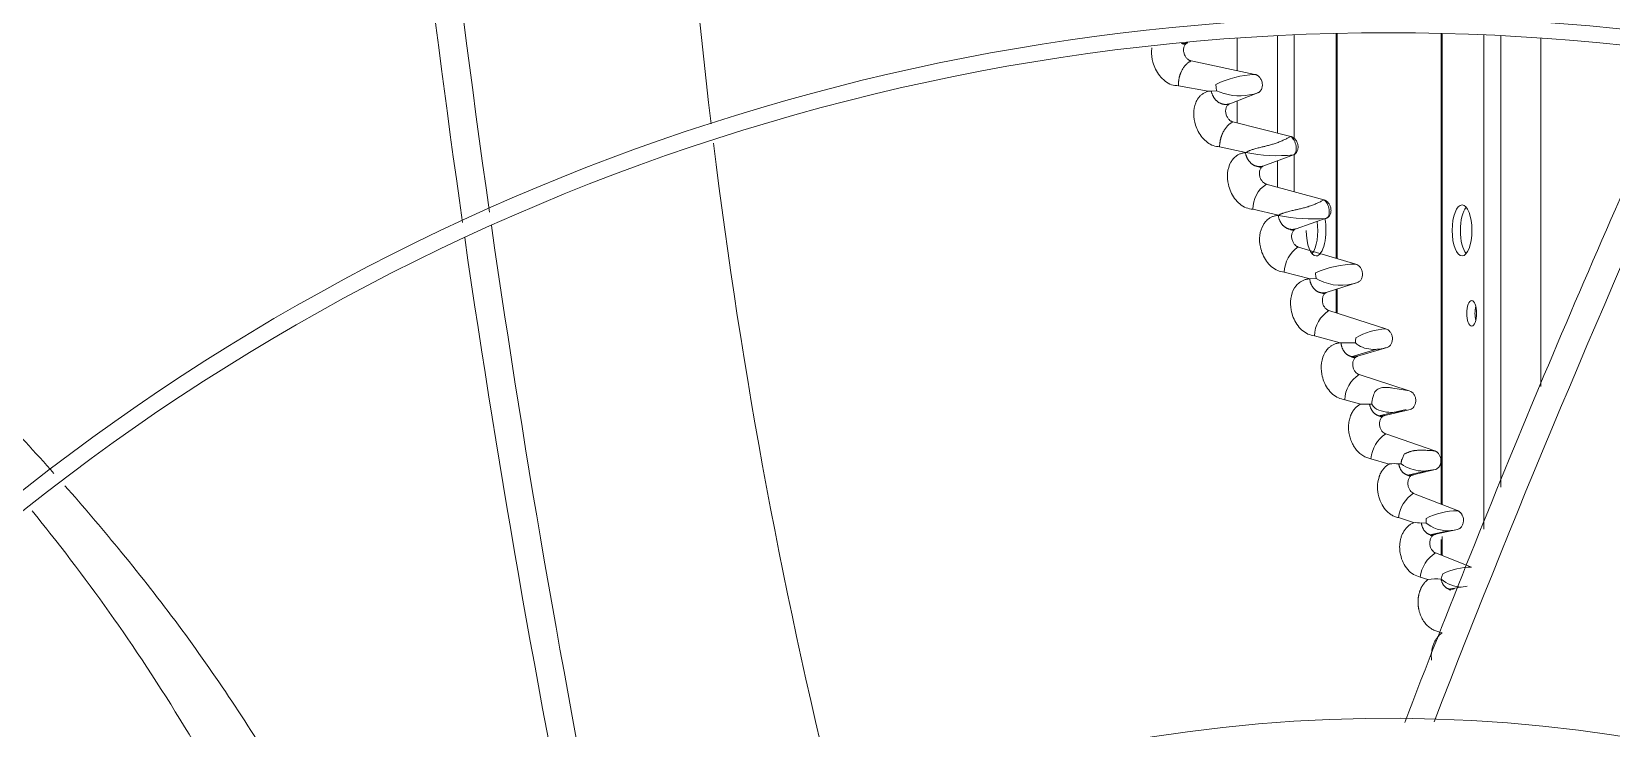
# Model space of a CAD drawing. Header units: millimetres. Extents: x 113490 to 142599, y -20467 to 115.
# Drawn here: x 128701.4 to 128949.1, y -11125.6 to -11016.3 of the extents above; entities that cross this region are included whole.
import ezdxf

# ---------------------------------------------------------------- set-up
doc = ezdxf.new("R2010")
doc.units = ezdxf.units.MM
doc.layers.add('DV3_0', color=7, linetype='Continuous')

msp = doc.modelspace()

# ---------------------------------------------------------------- linework, layer by layer
at = {"layer": 'DV3_0', "color": 7, "linetype": 'Continuous', "lineweight": 15}
for p, q in [((128890.43, -11022.44), (128890.43, -11017.32)), ((128906.09, -11051.89), (128906.09, -11016.59)), ((128922.39, -11016.59), (128922.39, -11090.41)), ((128938.05, -11071.94), (128938.05, -11017.32)), ((128883.19, -11020.9), (128893.19, -11023.02)), ((128881.21, -11024.81), (128885.87, -11025.66)), ((128887.11, -11025.08), (128887.1, -11024.59)), ((128887.18, -11025.58), (128886.37, -11025.66)), ((128887.18, -11025.58), (128887.11, -11025.08)), ((128888.35, -11026.02), (128887.18, -11025.58)), ((128893.67, -11025.89), (128889.26, -11027.62)), ((128890.43, -11030.64), (128890.43, -11027.16)), ((128889.74, -11030.47), (128898.84, -11032.77)), ((128887.67, -11034.38), (128891.8, -11035.28)), ((128891.8, -11035.28), (128891.72, -11035.3)), ((128899.24, -11035.65), (128894.58, -11037.37)), ((128894.99, -11040.22), (128904.03, -11042.71)), ((128892.86, -11044.17), (128896.91, -11045.12)), ((128896.91, -11045.12), (128896.86, -11045.13)), ((128904.37, -11045.59), (128899.66, -11047.22)), ((128900.01, -11050.09), (128909, -11052.76)), ((128897.81, -11054.05), (128901.84, -11055.07)), ((128902.72, -11054.35), (128902.71, -11054.16)), ((128902.75, -11054.64), (128902.72, -11054.35)), ((128902.82, -11055.04), (128902.75, -11054.64)), ((128901.84, -11055.07), (128901.79, -11055.09)), ((128902.82, -11055.04), (128901.84, -11055.07)), ((128903.28, -11055.27), (128902.82, -11055.04)), ((128909.27, -11055.65), (128904.51, -11057.18)), ((128906.09, -11060.47), (128906.09, -11056.68)), ((128904.8, -11060.06), (128913.74, -11062.92)), ((128902.53, -11064.02), (128906.56, -11065.12)), ((128908.95, -11065.09), (128906.69, -11065.13)), ((128908.31, -11067.3), (128912.34, -11066.12)), ((128913.94, -11065.83), (128909.3, -11067.21)), ((128909.54, -11070.1), (128917.41, -11072.63)), ((128907.28, -11074.03), (128909.79, -11074.72)), ((128911.18, -11074.72), (128909.79, -11074.72)), ((128911.53, -11074.72), (128911.17, -11074.72)), ((128912.63, -11076.57), (128916.9, -11075.59)), ((128917.54, -11075.56), (128913.57, -11076.49)), ((128913.71, -11079.4), (128921.39, -11082.05)), ((128911.4, -11083.28), (128914.27, -11084.12)), ((128916.14, -11084.11), (128915.75, -11084.11)), ((128916.52, -11084.34), (128916.14, -11084.11)), ((128916.27, -11083.34), (128916.38, -11083.07)), ((128917.14, -11085.89), (128919.93, -11085.23)), ((128921.47, -11084.98), (128918.03, -11085.81)), ((128921.47, -11084.98), (128919.63, -11085.24)), ((128918.09, -11088.72), (128924.98, -11091.43)), ((128915.71, -11092.53), (128918.09, -11093.31)), ((128920.05, -11093.4), (128919.3, -11093.36)), ((128920.03, -11093.03), (128920.04, -11092.64)), ((128920.05, -11093.4), (128920.03, -11093.03)), ((128920.78, -11093.86), (128920.05, -11093.4)), ((128920.61, -11095.2), (128923.48, -11094.58)), ((128924.97, -11094.36), (128921.51, -11095.13)), ((128922.39, -11095.97), (128922.39, -11098.4)), ((128921.52, -11098.06), (128927.16, -11100.29)), ((128922.4, -11102.19), (128922.52, -11101.75)), ((128922.52, -11101.75), (128922.68, -11101.34)), ((128919.13, -11101.84), (128920.34, -11102.24)), ((128923.58, -11103.73), (128926.46, -11103.28)), ((128921.87, -11110.37), (128922.54, -11110.61))]:
    msp.add_line(p, q, dxfattribs=at)
at = {"layer": 'DV3_0', "color": 7, "linetype": 'Continuous', "lineweight": 20}
for p, q in [((128896.74, -11032.24), (128896.74, -11016.94)), ((128899.36, -11033.06), (128899.36, -11016.81)), ((128905.93, -11051.84), (128905.93, -11016.59)), ((128922.55, -11090.47), (128922.55, -11016.59)), ((128929.12, -11094.34), (128929.12, -11016.81)), ((128931.74, -11087.77), (128931.74, -11016.94)), ((128896.74, -11040.7), (128896.74, -11036.57)), ((128899.36, -11041.42), (128899.36, -11035.57)), ((128905.93, -11060.42), (128905.93, -11056.73)), ((128922.55, -11098.47), (128922.55, -11095.49))]:
    msp.add_line(p, q, dxfattribs=at)
at = {"layer": 'DV3_0', "color": 7, "linetype": 'Continuous', "lineweight": 15}
for centre, radius, start, end in [((128914.24, -11359.99), 551.5, 105.4775, 164.5225), ((128914.24, -11359.99), 456, 45.9967, 135.345), ((128914.24, -11359.99), 453.5, 90, 135.5593), ((128914.24, -11359.99), 453.5, 45.9921, 90), ((130675.31, -10773.15), 1921.39, 184.42691, 188.12284), ((129674.05, -10927.53), 872.25, 179.63163, 186.79939), ((128914.24, -11359.99), 457, 110.247, 135.4011), ((130591.57, -10785.08), 1841.22, 184.70532, 188.15423), ((128914.24, -11359.99), 346, 46.4603, 135.3186), ((128914.24, -11359.99), 343.5, 90, 135.6595), ((128914.24, -11359.99), 343.5, 46.1768, 90), ((128882.26, -11017.29), 1.01, 237.3185, 274.2111), ((130635.83, -11783.04), 1840.9, 155.5057, 159.04474), ((130713.01, -11818.41), 1921.39, 155.45411, 158.83061), ((128894.03, -11038.94), 15.94, 93.0225, 115.8037), ((128886.18, -11031.74), 6.08, 88.2156, 92.9435), ((128890.83, -11018.02), 8.37, 252.8205, 289.8805), ((129674.05, -10927.53), 872.25, 186.99692, 194.17255), ((128896.77, -11010.44), 25.33, 258.6846, 275.5926), ((128894.17, -11036.72), 0.892, 234.0269, 274.1956), ((128897.54, -11044.15), 4.67, 122.9395, 180.3161), ((130675.31, -10773.15), 1921.39, 188.18485, 191.5672), ((128902.19, -11020.86), 24.83, 257.7251, 275.0524), ((128899.24, -11046.62), 0.85, 232.3055, 274.4729), ((130591.57, -10785.08), 1841.22, 188.2287, 191.77728), ((128902.63, -11054.13), 4.82, 122.93, 179.0377), ((128909.15, -11068.3), 15.54, 90.5595, 114.5067), ((128906.72, -11048.53), 7.57, 242.9588, 289.7405), ((128904.08, -11056.64), 0.798, 230.1456, 274.5886), ((128907.44, -11064.19), 4.91, 122.562, 177.9785), ((128914.53, -11065.28), 5.58, 169.9864, 173.5772), ((128914.28, -11073.44), 10.53, 92.977, 119.9222), ((128906.28, -11068.84), 3.73, 83.6363, 85.6103), ((128915.38, -11065.36), 6.43, 173.7436, 177.5751), ((128912.18, -11074.23), 4.9, 122.5708, 177.6361), ((128917.19, -11075.1), 5.67, 164.1449, 176.1971), ((128916.79, -11074.97), 5.25, 155.3579, 164.2643), ((128913.57, -11073.5), 2.38, 211.0548, 246.3315), ((128914.64, -11069.94), 6.08, 250.5416, 281.6366), ((128914.47, -11064.61), 11.37, 277.0844, 285.6697), ((128916.39, -11083.62), 5, 122.4652, 176.1927), ((128915.08, -11089.99), 5.93, 83.4895, 97.7815), ((128922.04, -11085.54), 6.18, 151.3363, 156.4381), ((128919.83, -11078.67), 6.57, 239.7121, 268.2407), ((128920.86, -11093.1), 5.19, 122.293, 173.6198), ((128925.06, -11102.41), 10.97, 90.3743, 117.168), ((128918.45, -11099.24), 5.93, 81.7806, 93.4834), ((128923.47, -11089.15), 5.43, 240.2883, 286.0903), ((128924.28, -11102.44), 5.18, 122.1683, 173.2983), ((128927.26, -11110.75), 10.47, 90.5253, 115.9355), ((128921.52, -11108.08), 5.96, 81.5356, 101.4495), ((128925.88, -11097.9), 5.52, 230.9286, 267.3042), ((128914.24, -11359.99), 236, 46.5586, 135.2674)]:
    msp.add_arc(centre, radius, start, end, dxfattribs=at)
at = {"layer": 'DV3_0', "color": 7, "linetype": 'Continuous', "lineweight": 20}
for centre, radius, start, end in [((128914.24, -11359.99), 461.75, 110.0855, 135.4011), ((128907.75, -11343.28), 420.46, 110.8294, 132.2399)]:
    msp.add_arc(centre, radius, start, end, dxfattribs=at)
at = {"layer": 'DV3_0', "color": 7, "linetype": 'Continuous', "lineweight": 15}
for centre, major_axis in [((128925.68, -11047.49), (0, -4)), ((128927.19, -11060.49), (0, -2))]:
    msp.add_ellipse(centre, major_axis=major_axis, ratio=0.386711, dxfattribs=at)
for centre, major_axis, start_param, end_param in [((128926.97, -11047.49), (0, -4), 3.572097, 5.852681), ((128901.51, -11047.49), (0, -4), 0.430504, 1.935039), ((128902.8, -11047.49), (0, -4), 0, 2.053466), ((128902.8, -11047.49), (0, -4), 4.712389, 6.283185), ((128928.48, -11060.49), (0, -2), 4.129099, 5.295679)]:
    msp.add_ellipse(centre, major_axis=major_axis, ratio=0.386711, start_param=start_param, end_param=end_param, dxfattribs=at)
for points, knots in [([(128756.78, -10936.09), (128755.08, -10936.72), (128750.94, -10938.29), (128742.09, -10941.8), (128732.51, -10945.84), (128721.93, -10950.71), (128712.76, -10955.23), (128701.69, -10961.07), (128688.07, -10968.83), (128672.47, -10978.59), (128657.01, -10989.22), (128643.71, -10999.12), (128632.99, -11007.61), (128624.56, -11014.53), (128619.69, -11018.69), (128617.48, -11020.58)], [0.2372655, 0.2372655, 0.2372655, 0.2372655, 0.2629324, 0.3003611, 0.375216, 0.4179257, 0.4668403, 0.518544, 0.5907456, 0.6811722, 0.7688048, 0.8461038, 0.908484, 0.9586231, 1, 1, 1, 1]), ([(128877.05, -11018.83), (128877.03, -11018.98), (128876.95, -11019.73), (128877.1, -11020.9), (128877.6, -11022.24), (128878.25, -11023.27), (128879.1, -11024.13), (128880.13, -11024.72), (128880.85, -11024.78), (128881.21, -11024.81)], [0.3618158, 0.3618158, 0.3618158, 0.3618158, 0.3973455, 0.5388105, 0.6262607, 0.7173174, 0.8104477, 0.9044658, 1, 1, 1, 1]), ([(128881.69, -11018.15), (128881.73, -11018.16), (128881.81, -11018.17), (128881.92, -11018.17), (128882.05, -11018.17), (128882.17, -11018.16), (128882.3, -11018.15), (128882.42, -11018.12), (128882.54, -11018.09), (128882.62, -11018.07), (128882.66, -11018.05)], [0.7345722, 0.7345722, 0.7345722, 0.7345722, 0.7635849, 0.797214, 0.8309102, 0.8646595, 0.8984503, 0.9322737, 0.9661242, 1, 1, 1, 1]), ([(128882.66, -11018.05), (128882.64, -11018.06), (128882.59, -11018.08), (128882.52, -11018.12), (128882.46, -11018.16), (128882.4, -11018.21), (128882.31, -11018.3), (128882.2, -11018.44), (128882.1, -11018.64), (128882.04, -11018.88), (128882, -11019.23), (128882.06, -11019.7), (128882.25, -11020.12), (128882.44, -11020.4), (128882.58, -11020.56), (128882.73, -11020.69), (128882.88, -11020.78), (128883.04, -11020.86), (128883.14, -11020.89), (128883.19, -11020.9)], [0, 0, 0, 0, 0.024624, 0.049155, 0.073731, 0.098492, 0.123573, 0.188662, 0.254835, 0.324776, 0.395743, 0.542434, 0.68507, 0.744419, 0.803054, 0.853511, 0.90333, 0.951912, 1, 1, 1, 1]), ([(128881.21, -11024.81), (128881.21, -11024.76), (128881.2, -11024.64), (128881.21, -11024.48), (128881.22, -11024.32), (128881.23, -11024.16), (128881.25, -11024.02), (128881.27, -11023.88), (128881.29, -11023.75), (128881.31, -11023.63), (128881.34, -11023.51), (128881.36, -11023.41), (128881.39, -11023.31), (128881.42, -11023.22), (128881.44, -11023.13), (128881.47, -11023.06), (128881.5, -11022.99), (128881.52, -11022.92), (128881.54, -11022.87), (128881.56, -11022.82), (128881.58, -11022.78), (128881.59, -11022.74), (128881.6, -11022.71), (128881.61, -11022.69), (128881.62, -11022.68), (128881.66, -11022.58), (128881.75, -11022.4), (128881.88, -11022.17), (128882.02, -11021.95), (128882.16, -11021.75), (128882.31, -11021.58), (128882.46, -11021.43), (128882.61, -11021.29), (128882.76, -11021.17), (128882.9, -11021.07), (128883.05, -11020.98), (128883.15, -11020.93), (128883.19, -11020.9)], [0, 0, 0, 0, 0.034247, 0.066998, 0.098291, 0.128152, 0.156601, 0.183653, 0.209318, 0.233601, 0.256508, 0.27804, 0.298197, 0.31698, 0.334386, 0.350413, 0.365059, 0.378321, 0.390195, 0.400677, 0.409765, 0.417455, 0.423745, 0.428631, 0.432112, 0.434187, 0.49402, 0.552, 0.608212, 0.662712, 0.715543, 0.766744, 0.816357, 0.864431, 0.911021, 0.956188, 1, 1, 1, 1]), ([(128893.19, -11023.02), (128893.22, -11023.03), (128893.29, -11023.04), (128893.38, -11023.08), (128893.47, -11023.11), (128893.57, -11023.17), (128893.7, -11023.25), (128893.9, -11023.42), (128894.08, -11023.65), (128894.23, -11023.95), (128894.32, -11024.21), (128894.37, -11024.49), (128894.38, -11024.76), (128894.35, -11025.03), (128894.27, -11025.27), (128894.16, -11025.49), (128894.04, -11025.65), (128893.91, -11025.76), (128893.8, -11025.84), (128893.71, -11025.87), (128893.67, -11025.89)], [0, 0, 0, 0, 0.028272, 0.055544, 0.081933, 0.107568, 0.154556, 0.202641, 0.315382, 0.382024, 0.454683, 0.525592, 0.597115, 0.668375, 0.7388, 0.807176, 0.875116, 0.917708, 0.959123, 1, 1, 1, 1]), ([(128885.87, -11025.66), (128885.7, -11025.72), (128885.38, -11025.82), (128884.97, -11026.08), (128884.61, -11026.39), (128884.32, -11026.73), (128884.1, -11027.1), (128883.74, -11027.86), (128883.51, -11029.17), (128883.77, -11030.76), (128884.3, -11032.01), (128884.92, -11032.95), (128885.73, -11033.72), (128886.67, -11034.27), (128887.34, -11034.34), (128887.67, -11034.38)], [0, 0, 0, 0, 0.048864, 0.095129, 0.13896, 0.180413, 0.219499, 0.256141, 0.404018, 0.547159, 0.634107, 0.723737, 0.814827, 0.906766, 1, 1, 1, 1]), ([(128886.37, -11025.66), (128886.38, -11025.71), (128886.4, -11025.8), (128886.44, -11025.94), (128886.48, -11026.07), (128886.53, -11026.2), (128886.59, -11026.33), (128886.65, -11026.45), (128886.72, -11026.57), (128886.79, -11026.69), (128886.87, -11026.8), (128886.95, -11026.9), (128887.03, -11027), (128887.12, -11027.1), (128887.22, -11027.18), (128887.31, -11027.27), (128887.41, -11027.34), (128887.52, -11027.41), (128887.62, -11027.48), (128887.73, -11027.53), (128887.84, -11027.58), (128887.96, -11027.63), (128888.07, -11027.66), (128888.19, -11027.69), (128888.31, -11027.71), (128888.43, -11027.73), (128888.55, -11027.73), (128888.67, -11027.73), (128888.79, -11027.73), (128888.91, -11027.71), (128889.03, -11027.69), (128889.15, -11027.66), (128889.22, -11027.63), (128889.26, -11027.62)], [0, 0, 0, 0, 0.030384, 0.060748, 0.091135, 0.121579, 0.15211, 0.182752, 0.213525, 0.244442, 0.275515, 0.306752, 0.338161, 0.369745, 0.401509, 0.433456, 0.46559, 0.497915, 0.530435, 0.563144, 0.596034, 0.629096, 0.662315, 0.695677, 0.729167, 0.762768, 0.796466, 0.830245, 0.864093, 0.897998, 0.931954, 0.965955, 1, 1, 1, 1]), ([(128889.26, -11027.62), (128889.2, -11027.65), (128889.09, -11027.7), (128888.88, -11027.88), (128888.68, -11028.2), (128888.59, -11028.7), (128888.65, -11029.25), (128888.85, -11029.74), (128889.12, -11030.1), (128889.38, -11030.31), (128889.58, -11030.42), (128889.69, -11030.45), (128889.74, -11030.47)], [0, 0, 0, 0, 0.062102, 0.12489, 0.256734, 0.397285, 0.543216, 0.684976, 0.802585, 0.903031, 0.951697, 1, 1, 1, 1]), ([(128704.91, -11085.59), (128701.95, -11082.28), (128698.94, -11079.01), (128689.29, -11068.77), (128682.49, -11061.88), (128668.03, -11049.58), (128660.36, -11044.17), (128643.77, -11035.95), (128634.85, -11033.12), (128625.1, -11032)], [0.5671555, 0.5671555, 0.5671555, 0.5671555, 0.625, 0.625, 0.75, 0.75, 0.875, 0.875, 1, 1, 1, 1]), ([(128887.67, -11034.38), (128887.67, -11034.32), (128887.67, -11034.21), (128887.68, -11034.04), (128887.7, -11033.87), (128887.72, -11033.72), (128887.74, -11033.57), (128887.76, -11033.43), (128887.79, -11033.29), (128887.82, -11033.17), (128887.85, -11033.05), (128887.88, -11032.94), (128887.91, -11032.84), (128887.94, -11032.74), (128887.97, -11032.66), (128888, -11032.58), (128888.03, -11032.51), (128888.06, -11032.44), (128888.08, -11032.39), (128888.1, -11032.34), (128888.12, -11032.3), (128888.14, -11032.26), (128888.15, -11032.23), (128888.16, -11032.21), (128888.17, -11032.19), (128888.22, -11032.09), (128888.31, -11031.91), (128888.46, -11031.66), (128888.62, -11031.43), (128888.78, -11031.23), (128888.94, -11031.05), (128889.1, -11030.9), (128889.26, -11030.76), (128889.42, -11030.65), (128889.58, -11030.55), (128889.69, -11030.49), (128889.74, -11030.47)], [0, 0, 0, 0, 0.035273, 0.069011, 0.10125, 0.132017, 0.161329, 0.189202, 0.215643, 0.24066, 0.264255, 0.286432, 0.307189, 0.326528, 0.344447, 0.360943, 0.376014, 0.389658, 0.40187, 0.412649, 0.421991, 0.429892, 0.436351, 0.441364, 0.44493, 0.447047, 0.511167, 0.573116, 0.632997, 0.690884, 0.746841, 0.800927, 0.853208, 0.90376, 0.952661, 1, 1, 1, 1]), ([(128891.8, -11035.28), (128891.84, -11035.25), (128891.93, -11035.19), (128892.07, -11035.12), (128892.22, -11035.04), (128892.38, -11034.97), (128892.65, -11034.87), (128893.09, -11034.72), (128893.7, -11034.56), (128894.3, -11034.41), (128894.8, -11034.29), (128895.27, -11034.17), (128895.77, -11034.04), (128896.28, -11033.88), (128896.69, -11033.74), (128897.02, -11033.62), (128897.33, -11033.49), (128897.62, -11033.36), (128897.89, -11033.23), (128898.16, -11033.11), (128898.4, -11032.98), (128898.63, -11032.87), (128898.77, -11032.81), (128898.84, -11032.77)], [0, 0, 0, 0, 0.02239, 0.045542, 0.069487, 0.094252, 0.119858, 0.19121, 0.284759, 0.376509, 0.443355, 0.485065, 0.569332, 0.642591, 0.687514, 0.730371, 0.771441, 0.81104, 0.849517, 0.887246, 0.924627, 0.962072, 1, 1, 1, 1]), ([(128898.84, -11032.77), (128898.87, -11032.78), (128898.92, -11032.79), (128899, -11032.82), (128899.08, -11032.86), (128899.18, -11032.92), (128899.31, -11033), (128899.46, -11033.13), (128899.59, -11033.28), (128899.78, -11033.55), (128899.91, -11033.88), (128899.97, -11034.25), (128899.97, -11034.52), (128899.93, -11034.79), (128899.86, -11035.03), (128899.74, -11035.25), (128899.61, -11035.41), (128899.48, -11035.52), (128899.36, -11035.6), (128899.28, -11035.63), (128899.24, -11035.65)], [0, 0, 0, 0, 0.024123, 0.048338, 0.072771, 0.097546, 0.147172, 0.197151, 0.252995, 0.309556, 0.44801, 0.519109, 0.59083, 0.663237, 0.734728, 0.803122, 0.871248, 0.914926, 0.957627, 1, 1, 1, 1]), ([(128898.84, -11032.77), (128899.01, -11032.87), (128899.19, -11033.08), (128899.49, -11033.61), (128899.61, -11033.94), (128899.71, -11034.59), (128899.7, -11034.91), (128899.56, -11035.41), (128899.42, -11035.58), (128899.24, -11035.65)], [0, 0, 0, 0, 0.25, 0.25, 0.5, 0.5, 0.75, 0.75, 1, 1, 1, 1]), ([(128891.72, -11035.3), (128891.54, -11035.32), (128891.21, -11035.36), (128890.75, -11035.53), (128890.37, -11035.74), (128890.05, -11035.99), (128889.79, -11036.26), (128889.59, -11036.52), (128889.18, -11037.18), (128888.8, -11038.44), (128888.93, -11040.1), (128889.38, -11041.45), (128889.99, -11042.51), (128890.81, -11043.38), (128891.8, -11044.01), (128892.51, -11044.12), (128892.86, -11044.17)], [0, 0, 0, 0, 0.047122, 0.090496, 0.130241, 0.166434, 0.199058, 0.22806, 0.253363, 0.40011, 0.539149, 0.628436, 0.720179, 0.813041, 0.906165, 1, 1, 1, 1]), ([(128891.72, -11035.3), (128891.73, -11035.35), (128891.75, -11035.45), (128891.78, -11035.59), (128891.82, -11035.73), (128891.87, -11035.87), (128891.92, -11036), (128891.98, -11036.13), (128892.04, -11036.25), (128892.11, -11036.37), (128892.18, -11036.49), (128892.26, -11036.6), (128892.35, -11036.7), (128892.44, -11036.8), (128892.53, -11036.9), (128892.62, -11036.98), (128892.72, -11037.06), (128892.83, -11037.14), (128892.93, -11037.2), (128893.04, -11037.26), (128893.15, -11037.32), (128893.27, -11037.36), (128893.38, -11037.4), (128893.5, -11037.43), (128893.62, -11037.46), (128893.74, -11037.47), (128893.86, -11037.48), (128893.98, -11037.48), (128894.1, -11037.47), (128894.22, -11037.46), (128894.34, -11037.44), (128894.46, -11037.41), (128894.54, -11037.38), (128894.58, -11037.37)], [0, 0, 0, 0, 0.030635, 0.061224, 0.091813, 0.122439, 0.153133, 0.183919, 0.214818, 0.245844, 0.27701, 0.308323, 0.339791, 0.371419, 0.40321, 0.435168, 0.467299, 0.499607, 0.532097, 0.564763, 0.597599, 0.630594, 0.663734, 0.697006, 0.730393, 0.763879, 0.797449, 0.831089, 0.864786, 0.898531, 0.932316, 0.966139, 1, 1, 1, 1]), ([(128894.58, -11037.37), (128894.52, -11037.39), (128894.4, -11037.45), (128894.19, -11037.62), (128893.98, -11037.94), (128893.88, -11038.44), (128893.93, -11038.98), (128894.12, -11039.47), (128894.39, -11039.85), (128894.64, -11040.06), (128894.84, -11040.17), (128894.94, -11040.21), (128894.99, -11040.22)], [0, 0, 0, 0, 0.06232, 0.125349, 0.257498, 0.397954, 0.54335, 0.684485, 0.801986, 0.902662, 0.951486, 1, 1, 1, 1]), ([(128896.91, -11045.12), (128896.95, -11045.09), (128897.04, -11045.04), (128897.19, -11044.96), (128897.34, -11044.89), (128897.51, -11044.82), (128897.78, -11044.72), (128898.23, -11044.58), (128898.85, -11044.43), (128899.47, -11044.28), (128899.97, -11044.17), (128900.45, -11044.06), (128900.96, -11043.94), (128901.47, -11043.79), (128901.89, -11043.65), (128902.21, -11043.53), (128902.52, -11043.41), (128902.82, -11043.29), (128903.09, -11043.16), (128903.35, -11043.04), (128903.6, -11042.92), (128903.83, -11042.81), (128903.96, -11042.74), (128904.03, -11042.71)], [0, 0, 0, 0, 0.022591, 0.045965, 0.070153, 0.095183, 0.121079, 0.193087, 0.287972, 0.379275, 0.446421, 0.489214, 0.573272, 0.646377, 0.691029, 0.733567, 0.774271, 0.81346, 0.851488, 0.88874, 0.925625, 0.962567, 1, 1, 1, 1]), ([(128904.03, -11042.71), (128904.06, -11042.72), (128904.11, -11042.73), (128904.19, -11042.76), (128904.27, -11042.8), (128904.38, -11042.86), (128904.5, -11042.95), (128904.65, -11043.08), (128904.78, -11043.24), (128904.96, -11043.51), (128905.08, -11043.84), (128905.14, -11044.2), (128905.13, -11044.48), (128905.09, -11044.74), (128905.01, -11044.99), (128904.89, -11045.2), (128904.75, -11045.36), (128904.62, -11045.47), (128904.5, -11045.54), (128904.42, -11045.57), (128904.37, -11045.59)], [0, 0, 0, 0, 0.024221, 0.048526, 0.073043, 0.097896, 0.147641, 0.197716, 0.253529, 0.310059, 0.447944, 0.518776, 0.590268, 0.662595, 0.734061, 0.802568, 0.870843, 0.914661, 0.957497, 1, 1, 1, 1]), ([(128904.03, -11042.71), (128904.21, -11042.81), (128904.39, -11043.02), (128904.68, -11043.56), (128904.79, -11043.9), (128904.89, -11044.55), (128904.87, -11044.86), (128904.71, -11045.36), (128904.56, -11045.53), (128904.37, -11045.59)], [0, 0, 0, 0, 0.25, 0.25, 0.5, 0.5, 0.75, 0.75, 1, 1, 1, 1]), ([(128896.86, -11045.13), (128896.68, -11045.15), (128896.33, -11045.19), (128895.87, -11045.35), (128895.47, -11045.57), (128895.15, -11045.82), (128894.89, -11046.08), (128894.69, -11046.34), (128894.27, -11046.98), (128893.87, -11048.22), (128893.96, -11049.88), (128894.39, -11051.25), (128894.98, -11052.33), (128895.79, -11053.22), (128896.76, -11053.87), (128897.46, -11053.99), (128897.81, -11054.05)], [0, 0, 0, 0, 0.048442, 0.092755, 0.133055, 0.169407, 0.201787, 0.230133, 0.254365, 0.400813, 0.538758, 0.629112, 0.721369, 0.814231, 0.906977, 1, 1, 1, 1]), ([(128896.86, -11045.13), (128896.87, -11045.18), (128896.89, -11045.28), (128896.92, -11045.42), (128896.95, -11045.56), (128897, -11045.7), (128897.05, -11045.83), (128897.11, -11045.96), (128897.17, -11046.09), (128897.23, -11046.21), (128897.31, -11046.33), (128897.38, -11046.44), (128897.46, -11046.54), (128897.55, -11046.64), (128897.64, -11046.74), (128897.73, -11046.83), (128897.83, -11046.91), (128897.93, -11046.98), (128898.04, -11047.05), (128898.14, -11047.11), (128898.25, -11047.16), (128898.37, -11047.21), (128898.48, -11047.25), (128898.6, -11047.28), (128898.71, -11047.31), (128898.83, -11047.32), (128898.95, -11047.33), (128899.07, -11047.33), (128899.19, -11047.33), (128899.31, -11047.31), (128899.42, -11047.29), (128899.54, -11047.26), (128899.62, -11047.23), (128899.66, -11047.22)], [0, 0, 0, 0, 0.030734, 0.061421, 0.092104, 0.12282, 0.1536, 0.184466, 0.215439, 0.246533, 0.277759, 0.309125, 0.340636, 0.372297, 0.404113, 0.436086, 0.468222, 0.500526, 0.533002, 0.565646, 0.598452, 0.631408, 0.664503, 0.697721, 0.731048, 0.764467, 0.797965, 0.831527, 0.865142, 0.898801, 0.932497, 0.96623, 1, 1, 1, 1]), ([(128899.66, -11047.22), (128899.6, -11047.25), (128899.48, -11047.3), (128899.26, -11047.47), (128899.05, -11047.78), (128898.94, -11048.28), (128898.97, -11048.82), (128899.15, -11049.32), (128899.41, -11049.7), (128899.66, -11049.91), (128899.86, -11050.03), (128899.96, -11050.07), (128900.01, -11050.09)], [0, 0, 0, 0, 0.062549, 0.125812, 0.258284, 0.398682, 0.543566, 0.684075, 0.801456, 0.902317, 0.951347, 1, 1, 1, 1]), ([(128909, -11052.76), (128909.12, -11052.8), (128909.34, -11052.89), (128909.64, -11053.15), (128909.89, -11053.53), (128910.06, -11054.02), (128910.08, -11054.57), (128909.94, -11055.08), (128909.7, -11055.4), (128909.47, -11055.58), (128909.34, -11055.63), (128909.27, -11055.65)], [0, 0, 0, 0, 0.104422, 0.203054, 0.315004, 0.452188, 0.594733, 0.73555, 0.873812, 0.937759, 1, 1, 1, 1]), ([(128901.79, -11055.09), (128901.6, -11055.1), (128901.24, -11055.14), (128900.76, -11055.3), (128900.36, -11055.52), (128900.03, -11055.77), (128899.78, -11056.02), (128899.58, -11056.27), (128899.15, -11056.89), (128898.73, -11058.11), (128898.79, -11059.76), (128899.18, -11061.14), (128899.76, -11062.24), (128900.54, -11063.15), (128901.5, -11063.81), (128902.19, -11063.95), (128902.53, -11064.02)], [0, 0, 0, 0, 0.050205, 0.095756, 0.136766, 0.173286, 0.205281, 0.232678, 0.25539, 0.401679, 0.538547, 0.629872, 0.722586, 0.815422, 0.907786, 1, 1, 1, 1]), ([(128901.79, -11055.09), (128901.79, -11055.13), (128901.81, -11055.23), (128901.84, -11055.37), (128901.87, -11055.51), (128901.91, -11055.65), (128901.96, -11055.78), (128902.02, -11055.91), (128902.07, -11056.04), (128902.14, -11056.16), (128902.21, -11056.28), (128902.28, -11056.39), (128902.36, -11056.5), (128902.44, -11056.6), (128902.53, -11056.69), (128902.62, -11056.78), (128902.72, -11056.86), (128902.82, -11056.94), (128902.92, -11057.01), (128903.02, -11057.07), (128903.13, -11057.12), (128903.24, -11057.17), (128903.35, -11057.21), (128903.46, -11057.24), (128903.58, -11057.27), (128903.69, -11057.28), (128903.81, -11057.29), (128903.93, -11057.3), (128904.04, -11057.29), (128904.16, -11057.28), (128904.28, -11057.25), (128904.39, -11057.22), (128904.47, -11057.2), (128904.51, -11057.18)], [0, 0, 0, 0, 0.030851, 0.061651, 0.092443, 0.123263, 0.154141, 0.185099, 0.216157, 0.247329, 0.278623, 0.310048, 0.341609, 0.37331, 0.405155, 0.437146, 0.46929, 0.50159, 0.534052, 0.566673, 0.599445, 0.632359, 0.665402, 0.69856, 0.731818, 0.765162, 0.798576, 0.832048, 0.865567, 0.899125, 0.932715, 0.966339, 1, 1, 1, 1]), ([(128904.51, -11057.18), (128904.45, -11057.21), (128904.33, -11057.26), (128904.11, -11057.43), (128903.89, -11057.74), (128903.76, -11058.23), (128903.78, -11058.77), (128903.95, -11059.27), (128904.2, -11059.66), (128904.44, -11059.88), (128904.64, -11060), (128904.74, -11060.04), (128904.8, -11060.06)], [0, 0, 0, 0, 0.062812, 0.126364, 0.259394, 0.400016, 0.544658, 0.684677, 0.801948, 0.903051, 0.951597, 1, 1, 1, 1]), ([(128913.94, -11065.83), (128914.2, -11065.75), (128914.44, -11065.55), (128914.74, -11064.99), (128914.8, -11064.63), (128914.73, -11064.1), (128914.68, -11063.92), (128914.55, -11063.62), (128914.47, -11063.49), (128914.2, -11063.16), (128914, -11063.01), (128913.74, -11062.92)], [0, 0, 0, 0, 0.25, 0.25, 0.5, 0.5, 0.625, 0.625, 0.75, 0.75, 1, 1, 1, 1]), ([(128906.56, -11065.12), (128906.38, -11065.14), (128906.04, -11065.18), (128905.57, -11065.36), (128905.18, -11065.57), (128904.85, -11065.83), (128904.59, -11066.09), (128904.39, -11066.34), (128903.97, -11066.98), (128903.55, -11068.2), (128903.6, -11069.84), (128903.99, -11071.21), (128904.56, -11072.29), (128905.34, -11073.18), (128906.27, -11073.82), (128906.94, -11073.96), (128907.28, -11074.03)], [0, 0, 0, 0, 0.049141, 0.094092, 0.13496, 0.171784, 0.204539, 0.23317, 0.257605, 0.403931, 0.540449, 0.632484, 0.72525, 0.817543, 0.909024, 1, 1, 1, 1]), ([(128906.69, -11065.13), (128906.7, -11065.18), (128906.71, -11065.28), (128906.74, -11065.42), (128906.77, -11065.55), (128906.81, -11065.69), (128906.85, -11065.82), (128906.9, -11065.95), (128906.96, -11066.07), (128907.02, -11066.19), (128907.08, -11066.31), (128907.16, -11066.42), (128907.23, -11066.52), (128907.31, -11066.62), (128907.39, -11066.72), (128907.48, -11066.8), (128907.57, -11066.89), (128907.67, -11066.96), (128907.77, -11067.03), (128907.87, -11067.09), (128907.97, -11067.14), (128908.07, -11067.19), (128908.18, -11067.23), (128908.29, -11067.26), (128908.4, -11067.29), (128908.51, -11067.3), (128908.63, -11067.31), (128908.74, -11067.32), (128908.85, -11067.31), (128908.97, -11067.3), (128909.08, -11067.28), (128909.19, -11067.25), (128909.27, -11067.22), (128909.3, -11067.21)], [0, 0, 0, 0, 0.030903, 0.061757, 0.092606, 0.123482, 0.154416, 0.185429, 0.216539, 0.247758, 0.279095, 0.310558, 0.342151, 0.373878, 0.405741, 0.437743, 0.46989, 0.502187, 0.534638, 0.56724, 0.599989, 0.632874, 0.665883, 0.699003, 0.732219, 0.765517, 0.798883, 0.832304, 0.86577, 0.899275, 0.932814, 0.966387, 1, 1, 1, 1]), ([(128908.95, -11065.09), (128909.28, -11065.42), (128909.67, -11065.66), (128910.5, -11065.98), (128910.93, -11066.07), (128912.24, -11066.2), (128913.13, -11066.09), (128913.94, -11065.83)], [0, 0, 0, 0, 0.25, 0.25, 0.5, 0.5, 1, 1, 1, 1]), ([(128909.3, -11067.21), (128909.24, -11067.23), (128909.12, -11067.28), (128908.89, -11067.44), (128908.66, -11067.75), (128908.52, -11068.24), (128908.53, -11068.79), (128908.69, -11069.3), (128908.94, -11069.69), (128909.18, -11069.92), (128909.38, -11070.04), (128909.49, -11070.08), (128909.54, -11070.1)], [0, 0, 0, 0, 0.062383, 0.125326, 0.258613, 0.399122, 0.543125, 0.682116, 0.798667, 0.899797, 0.950261, 1, 1, 1, 1]), ([(128917.41, -11072.63), (128917.02, -11072.6), (128916.6, -11072.53), (128915.74, -11072.37), (128915.28, -11072.28), (128914.58, -11072.16), (128914.34, -11072.13), (128913.87, -11072.1), (128913.63, -11072.09), (128913.14, -11072.14), (128912.9, -11072.19), (128912.44, -11072.4), (128912.22, -11072.55), (128912.02, -11072.78)], [0, 0, 0, 0, 0.25, 0.25, 0.5, 0.5, 0.625, 0.625, 0.75, 0.75, 0.875, 0.875, 1, 1, 1, 1]), ([(128917.54, -11075.56), (128917.75, -11075.51), (128917.97, -11075.37), (128918.3, -11074.93), (128918.41, -11074.61), (128918.43, -11074.08), (128918.4, -11073.89), (128918.31, -11073.53), (128918.23, -11073.37), (128917.96, -11072.94), (128917.73, -11072.75), (128917.41, -11072.63)], [0, 0, 0, 0, 0.25, 0.25, 0.5, 0.5, 0.625, 0.625, 0.75, 0.75, 1, 1, 1, 1]), ([(128909.79, -11074.72), (128909.74, -11074.75), (128909.64, -11074.8), (128909.49, -11074.89), (128909.35, -11074.99), (128909.22, -11075.09), (128909.09, -11075.2), (128908.98, -11075.31), (128908.87, -11075.43), (128908.76, -11075.56), (128908.67, -11075.68), (128908.58, -11075.81), (128908.49, -11075.95), (128908.42, -11076.08), (128908.34, -11076.22), (128908.28, -11076.36), (128908.22, -11076.49), (128908.17, -11076.63), (128908.05, -11076.98), (128907.91, -11077.56), (128907.86, -11078.38), (128907.92, -11079.2), (128908.07, -11079.87), (128908.24, -11080.38), (128908.4, -11080.75), (128908.58, -11081.11), (128908.78, -11081.45), (128909.01, -11081.78), (128909.25, -11082.08), (128909.52, -11082.35), (128909.81, -11082.59), (128910.11, -11082.81), (128910.42, -11082.98), (128910.74, -11083.12), (128911.07, -11083.23), (128911.29, -11083.26), (128911.4, -11083.28)], [0, 0, 0, 0, 0.017715, 0.035156, 0.052326, 0.069229, 0.085873, 0.102262, 0.118404, 0.134304, 0.149969, 0.165394, 0.18057, 0.19549, 0.21015, 0.224545, 0.238672, 0.252532, 0.266123, 0.340487, 0.413318, 0.484312, 0.552986, 0.587561, 0.622228, 0.656954, 0.691675, 0.726322, 0.760835, 0.79523, 0.829551, 0.863797, 0.897929, 0.931953, 0.965962, 1, 1, 1, 1]), ([(128911.17, -11074.72), (128911.18, -11074.76), (128911.2, -11074.85), (128911.23, -11074.98), (128911.27, -11075.11), (128911.31, -11075.24), (128911.36, -11075.36), (128911.41, -11075.47), (128911.47, -11075.59), (128911.54, -11075.7), (128911.6, -11075.8), (128911.68, -11075.9), (128911.75, -11075.99), (128911.83, -11076.08), (128911.92, -11076.16), (128912.01, -11076.23), (128912.1, -11076.3), (128912.19, -11076.36), (128912.29, -11076.42), (128912.39, -11076.46), (128912.49, -11076.5), (128912.6, -11076.54), (128912.7, -11076.56), (128912.81, -11076.58), (128912.92, -11076.59), (128913.03, -11076.59), (128913.14, -11076.59), (128913.25, -11076.58), (128913.36, -11076.55), (128913.47, -11076.53), (128913.54, -11076.5), (128913.57, -11076.49)], [0, 0, 0, 0, 0.032614, 0.065252, 0.097952, 0.130745, 0.163655, 0.1967, 0.229895, 0.263248, 0.296767, 0.330454, 0.364311, 0.398342, 0.432546, 0.466926, 0.501487, 0.536231, 0.571155, 0.606253, 0.641513, 0.676921, 0.712464, 0.748124, 0.783887, 0.819738, 0.855665, 0.891658, 0.927712, 0.963824, 1, 1, 1, 1]), ([(128913.57, -11076.49), (128913.51, -11076.51), (128913.39, -11076.54), (128913.16, -11076.69), (128912.91, -11076.98), (128912.74, -11077.47), (128912.72, -11078.02), (128912.86, -11078.55), (128913.1, -11078.96), (128913.38, -11079.25), (128913.6, -11079.35), (128913.71, -11079.4)], [0, 0, 0, 0, 0.05997, 0.119652, 0.253572, 0.393841, 0.538208, 0.67793, 0.796111, 0.898999, 1, 1, 1, 1]), ([(128916.62, -11082.57), (128916.67, -11082.54), (128916.78, -11082.48), (128916.95, -11082.4), (128917.12, -11082.32), (128917.29, -11082.25), (128917.47, -11082.19), (128917.64, -11082.14), (128917.82, -11082.09), (128918.01, -11082.05), (128918.19, -11082.02), (128918.38, -11082), (128918.69, -11081.96), (128919.23, -11081.95), (128919.85, -11081.96), (128920.39, -11081.99), (128920.77, -11082.01), (128921.09, -11082.03), (128921.3, -11082.05), (128921.39, -11082.05)], [0, 0, 0, 0, 0.038089, 0.076072, 0.113983, 0.151854, 0.189717, 0.227605, 0.265552, 0.30359, 0.341755, 0.380079, 0.4186, 0.536848, 0.713623, 0.799402, 0.875674, 0.942505, 1, 1, 1, 1]), ([(128914.28, -11084.12), (128914.22, -11084.15), (128914.12, -11084.21), (128913.97, -11084.31), (128913.83, -11084.41), (128913.7, -11084.52), (128913.58, -11084.64), (128913.46, -11084.76), (128913.35, -11084.89), (128913.25, -11085.02), (128913.15, -11085.16), (128913.06, -11085.29), (128912.98, -11085.43), (128912.9, -11085.58), (128912.83, -11085.72), (128912.77, -11085.87), (128912.71, -11086.01), (128912.51, -11086.59), (128912.34, -11087.68), (128912.55, -11089.2), (128913.08, -11090.52), (128913.67, -11091.31), (128914.12, -11091.73), (128914.35, -11091.92), (128914.59, -11092.09), (128914.85, -11092.24), (128915.13, -11092.36), (128915.41, -11092.46), (128915.61, -11092.51), (128915.71, -11092.53)], [0, 0, 0, 0, 0.018817, 0.037348, 0.055597, 0.073569, 0.09127, 0.108708, 0.125889, 0.142819, 0.159493, 0.175902, 0.192041, 0.207905, 0.223492, 0.2388, 0.25383, 0.268582, 0.415011, 0.552776, 0.67402, 0.79141, 0.819351, 0.847915, 0.877094, 0.906873, 0.937274, 0.968319, 1, 1, 1, 1]), ([(128915.75, -11084.11), (128915.76, -11084.15), (128915.78, -11084.25), (128915.81, -11084.39), (128915.85, -11084.52), (128915.9, -11084.66), (128915.96, -11084.78), (128916.02, -11084.91), (128916.08, -11085.02), (128916.15, -11085.13), (128916.23, -11085.24), (128916.31, -11085.34), (128916.4, -11085.43), (128916.49, -11085.52), (128916.59, -11085.59), (128916.69, -11085.66), (128916.79, -11085.73), (128916.89, -11085.78), (128917, -11085.82), (128917.11, -11085.86), (128917.22, -11085.88), (128917.34, -11085.9), (128917.45, -11085.91), (128917.57, -11085.91), (128917.69, -11085.9), (128917.8, -11085.88), (128917.92, -11085.85), (128918, -11085.82), (128918.03, -11085.81)], [0, 0, 0, 0, 0.036312, 0.072675, 0.109138, 0.145736, 0.182499, 0.219445, 0.256589, 0.293938, 0.331498, 0.369271, 0.407259, 0.445463, 0.483887, 0.522537, 0.561414, 0.600511, 0.639815, 0.67931, 0.718976, 0.758793, 0.798742, 0.838804, 0.878966, 0.919219, 0.959562, 1, 1, 1, 1]), ([(128916.14, -11084.11), (128916.14, -11084.1), (128916.13, -11084.07), (128916.13, -11084.01), (128916.13, -11083.95), (128916.14, -11083.87), (128916.15, -11083.79), (128916.17, -11083.69), (128916.19, -11083.58), (128916.23, -11083.47), (128916.25, -11083.38), (128916.27, -11083.34)], [0, 0, 0, 0, 0.056086, 0.124592, 0.206444, 0.302202, 0.412239, 0.536828, 0.67619, 0.830519, 1, 1, 1, 1]), ([(128921.39, -11082.05), (128921.42, -11082.06), (128921.47, -11082.08), (128921.55, -11082.12), (128921.63, -11082.16), (128921.73, -11082.23), (128921.86, -11082.33), (128922.04, -11082.53), (128922.24, -11082.88), (128922.36, -11083.3), (128922.37, -11083.66), (128922.34, -11083.94), (128922.28, -11084.2), (128922.17, -11084.43), (128922.02, -11084.64), (128921.87, -11084.78), (128921.73, -11084.88), (128921.6, -11084.94), (128921.51, -11084.97), (128921.47, -11084.98)], [0, 0, 0, 0, 0.025576, 0.050828, 0.075886, 0.100887, 0.151436, 0.201506, 0.315258, 0.449485, 0.520353, 0.591225, 0.66263, 0.73384, 0.803002, 0.871846, 0.915591, 0.958096, 1, 1, 1, 1]), ([(128918.03, -11085.81), (128917.97, -11085.83), (128917.84, -11085.87), (128917.6, -11086.03), (128917.36, -11086.32), (128917.19, -11086.8), (128917.17, -11087.35), (128917.29, -11087.86), (128917.52, -11088.27), (128917.79, -11088.56), (128917.99, -11088.67), (128918.09, -11088.72)], [0, 0, 0, 0, 0.063606, 0.127788, 0.262263, 0.402306, 0.545436, 0.683079, 0.800209, 0.900766, 1, 1, 1, 1]), ([(128765.04, -11177.65), (128764.06, -11175.85), (128763.08, -11174.04), (128757.31, -11163.33), (128752.56, -11154.48), (128742.76, -11137.14), (128737.71, -11128.66), (128726.88, -11112.45), (128721.08, -11104.74), (128712.25, -11094.01), (128709.46, -11090.74), (128706.62, -11087.53)], [0.0997666, 0.0997666, 0.0997666, 0.0997666, 0.125, 0.125, 0.25, 0.25, 0.375, 0.375, 0.5, 0.5, 0.5559137, 0.5559137, 0.5559137, 0.5559137]), ([(128701.47, -11091.47), (128702.72, -11093), (128708.21, -11099.86), (128717.73, -11112.87), (128729.02, -11131.03), (128739.3, -11150.1), (128748.45, -11168), (128754.52, -11179.76), (128757.3, -11184.93)], [0.2450626, 0.2450626, 0.2450626, 0.2450626, 0.2785483, 0.3937658, 0.5184271, 0.640965, 0.7604313, 0.861417, 0.861417, 0.861417, 0.861417]), ([(128924.98, -11091.43), (128925.02, -11091.45), (128925.08, -11091.48), (128925.18, -11091.53), (128925.27, -11091.59), (128925.35, -11091.66), (128925.43, -11091.74), (128925.51, -11091.82), (128925.59, -11091.93), (128925.67, -11092.06), (128925.77, -11092.26), (128925.86, -11092.52), (128925.91, -11092.83), (128925.9, -11093.12), (128925.86, -11093.39), (128925.78, -11093.64), (128925.66, -11093.87), (128925.51, -11094.06), (128925.34, -11094.21), (128925.16, -11094.31), (128925.03, -11094.35), (128924.97, -11094.36)], [0, 0, 0, 0, 0.031417, 0.062006, 0.091951, 0.121453, 0.150719, 0.179962, 0.209396, 0.255243, 0.300893, 0.380652, 0.461696, 0.532094, 0.603004, 0.673792, 0.744016, 0.813253, 0.88202, 0.941727, 1, 1, 1, 1]), ([(128918.09, -11093.31), (128917.92, -11093.39), (128917.59, -11093.55), (128917.15, -11093.9), (128916.78, -11094.3), (128916.48, -11094.76), (128916.24, -11095.25), (128916.06, -11095.77), (128915.95, -11096.29), (128915.9, -11096.82), (128915.89, -11097.34), (128915.94, -11097.84), (128916.07, -11098.6), (128916.41, -11099.61), (128917.12, -11100.71), (128918.06, -11101.52), (128918.77, -11101.73), (128919.13, -11101.84)], [0, 0, 0, 0, 0.057149, 0.112708, 0.166865, 0.21973, 0.271209, 0.321317, 0.369954, 0.416919, 0.462187, 0.505684, 0.547208, 0.663083, 0.777602, 0.889838, 1, 1, 1, 1]), ([(128919.3, -11093.36), (128919.31, -11093.41), (128919.32, -11093.51), (128919.35, -11093.65), (128919.39, -11093.79), (128919.43, -11093.93), (128919.48, -11094.06), (128919.54, -11094.18), (128919.6, -11094.3), (128919.67, -11094.42), (128919.74, -11094.53), (128919.82, -11094.63), (128919.9, -11094.72), (128919.99, -11094.81), (128920.08, -11094.89), (128920.18, -11094.97), (128920.28, -11095.03), (128920.38, -11095.09), (128920.49, -11095.13), (128920.59, -11095.17), (128920.71, -11095.2), (128920.82, -11095.22), (128920.93, -11095.23), (128921.05, -11095.23), (128921.16, -11095.22), (128921.28, -11095.2), (128921.39, -11095.17), (128921.47, -11095.14), (128921.51, -11095.13)], [0, 0, 0, 0, 0.036459, 0.072947, 0.109516, 0.146205, 0.183044, 0.220053, 0.257249, 0.294638, 0.332226, 0.370016, 0.408009, 0.446207, 0.484616, 0.523242, 0.562089, 0.60115, 0.640412, 0.67986, 0.719474, 0.759232, 0.799116, 0.839109, 0.879197, 0.919372, 0.959637, 1, 1, 1, 1]), ([(128921.51, -11095.13), (128921.44, -11095.15), (128921.31, -11095.19), (128921.07, -11095.34), (128920.81, -11095.63), (128920.63, -11096.11), (128920.6, -11096.66), (128920.71, -11097.18), (128920.93, -11097.59), (128921.2, -11097.9), (128921.41, -11098), (128921.52, -11098.06)], [0, 0, 0, 0, 0.063282, 0.127415, 0.261665, 0.401231, 0.543573, 0.679986, 0.796697, 0.899021, 1, 1, 1, 1]), ([(128920.34, -11102.24), (128920.29, -11102.28), (128920.19, -11102.35), (128920.05, -11102.48), (128919.92, -11102.61), (128919.8, -11102.74), (128919.68, -11102.88), (128919.57, -11103.03), (128919.47, -11103.19), (128919.38, -11103.34), (128919.29, -11103.5), (128919.21, -11103.67), (128919.14, -11103.84), (128919.07, -11104.01), (128919.01, -11104.18), (128918.96, -11104.36), (128918.91, -11104.53), (128918.88, -11104.71), (128918.84, -11104.89), (128918.82, -11105.07), (128918.8, -11105.24), (128918.79, -11105.42), (128918.78, -11105.6), (128918.78, -11105.77), (128918.78, -11105.94), (128918.79, -11106.12), (128918.8, -11106.28), (128918.82, -11106.45), (128918.84, -11106.61), (128918.87, -11106.77), (128918.9, -11106.93), (128918.94, -11107.08), (128919, -11107.32), (128919.1, -11107.64), (128919.26, -11108.03), (128919.44, -11108.4), (128919.65, -11108.74), (128919.88, -11109.06), (128920.12, -11109.35), (128920.39, -11109.6), (128920.67, -11109.83), (128920.96, -11110.01), (128921.26, -11110.17), (128921.56, -11110.29), (128921.77, -11110.34), (128921.87, -11110.37)], [0, 0, 0, 0, 0.020309, 0.040447, 0.060423, 0.080248, 0.09992, 0.119433, 0.138781, 0.157961, 0.176973, 0.195818, 0.214498, 0.233017, 0.251374, 0.26956, 0.287567, 0.305393, 0.323035, 0.340489, 0.35775, 0.37482, 0.3917, 0.408386, 0.424867, 0.44113, 0.457168, 0.472974, 0.488545, 0.50388, 0.518979, 0.533845, 0.548482, 0.588745, 0.628628, 0.668041, 0.706944, 0.745348, 0.783247, 0.820607, 0.857432, 0.893732, 0.929562, 0.964982, 1, 1, 1, 1]), ([(128922.4, -11102.19), (128922.41, -11102.23), (128922.43, -11102.32), (128922.46, -11102.46), (128922.51, -11102.59), (128922.56, -11102.71), (128922.61, -11102.83), (128922.67, -11102.95), (128922.74, -11103.05), (128922.81, -11103.16), (128922.89, -11103.25), (128922.97, -11103.34), (128923.06, -11103.42), (128923.15, -11103.49), (128923.24, -11103.56), (128923.34, -11103.62), (128923.44, -11103.66), (128923.54, -11103.7), (128923.65, -11103.73), (128923.76, -11103.75), (128923.87, -11103.76), (128923.98, -11103.76), (128924.09, -11103.75), (128924.21, -11103.73), (128924.32, -11103.7), (128924.39, -11103.68), (128924.43, -11103.66)], [0, 0, 0, 0, 0.039379, 0.078861, 0.118492, 0.158305, 0.198326, 0.23857, 0.279045, 0.319755, 0.360702, 0.401883, 0.443299, 0.484951, 0.526844, 0.568977, 0.611341, 0.653922, 0.696699, 0.73965, 0.782752, 0.825986, 0.869335, 0.912787, 0.956339, 1, 1, 1, 1]), ([(128922.54, -11110.61), (128922.39, -11110.72), (128922.11, -11110.93), (128921.77, -11111.33), (128921.51, -11111.71), (128921.32, -11112.07), (128921.19, -11112.38), (128920.97, -11113.03), (128920.83, -11113.87), (128920.87, -11114.63), (128920.89, -11114.88)], [0, 0, 0, 0, 0.0616123, 0.116592, 0.1647515, 0.2059152, 0.2399771, 0.2668323, 0.4116091, 0.481686, 0.481686, 0.481686, 0.481686])]:
    msp.add_open_spline(points, degree=3, knots=knots, dxfattribs=at)
for points in [[(128908.91, -11067.46), (128908.65, -11067.45), (128908.47, -11067.39), (128908.37, -11067.27)], [(128913.15, -11076.74), (128912.9, -11076.72), (128912.75, -11076.65), (128912.68, -11076.54)], [(128917.61, -11086.06), (128917.38, -11086.04), (128917.25, -11085.97), (128917.19, -11085.86)], [(128921.06, -11095.38), (128920.84, -11095.36), (128920.71, -11095.29), (128920.67, -11095.18)], [(128923.94, -11103.91), (128923.74, -11103.88), (128923.63, -11103.81), (128923.61, -11103.71)]]:
    msp.add_open_spline(points, degree=3, dxfattribs=at)

doc.saveas('drawing.dxf')
